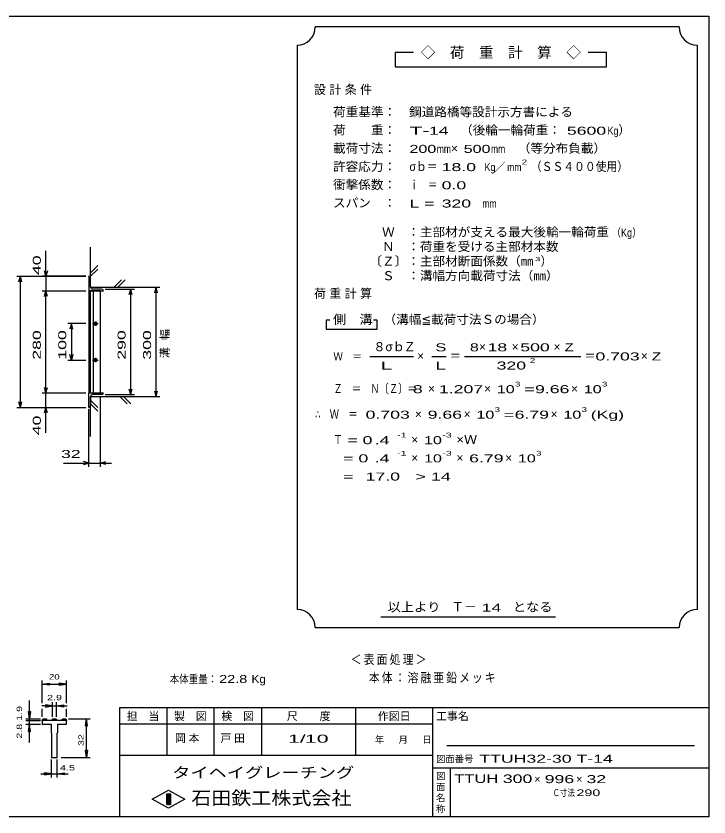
# Model space of a CAD drawing. Units: millimetres, scale not verified, with parts at other scales. Extents: x -1820 to 1731, y -1282 to 1054.
# Drawn here: x -173 to 1731, y -1146 to 1054 of the extents above; entities that cross this region are included whole.
import ezdxf
from ezdxf.enums import TextEntityAlignment as Align

# ---------------------------------------------------------------- set-up
doc = ezdxf.new("R2010")
doc.units = ezdxf.units.MM
doc.header["$LTSCALE"] = 10
for name, color, linetype, lineweight in [('0_2', 150, 'Continuous', 25), ('16', 3, 'Continuous', 25), ('22', 2, 'Continuous', 25), ('32', 4, 'Continuous', 25)]:
    doc.layers.add(name, color=color, linetype=linetype, lineweight=lineweight)
doc.styles.add('ベクトル', font='')
doc.styles.get('ベクトル').set_extended_font_data('ベクトル')

msp = doc.modelspace()

# ---------------------------------------------------------------- linework, layer by layer
at = {"layer": '0_2'}
for p, q in [((-1729, 1053.5), (1731, 1053.5)), ((1731, 1053.5), (1731, -1146.5)), ((1731, -846.5), (111, -846.5)), ((111, -846.5), (111, -1146.5)), ((241, -846.5), (241, -976.5)), ((371, -976.5), (371, -846.5)), ((501, -846.5), (501, -976.5)), ((761, -976.5), (761, -846.5)), ((971, -846.5), (971, -1146.5)), ((971, -891.5), (111, -891.5)), ((1691, -951.5), (1011, -951.5)), ((111, -976.5), (971, -976.5)), ((971, -1011.5), (1731, -1011.5)), ((1021, -1146.5), (1021, -1011.5)), ((201, -1097.5), (246, -1072.5)), ((246, -1072.5), (291, -1097.5)), ((246, -1122.5), (201, -1097.5)), ((241, -1082.5), (251, -1082.5)), ((241, -1112.5), (241, -1082.5)), ((241, -1082.5), (243, -1082.5)), ((243, -1082.5), (243, -1112.5)), ((245, -1112.5), (245, -1082.5)), ((245, -1082.5), (247, -1082.5)), ((291, -1097.5), (246, -1122.5)), ((247, -1082.5), (247, -1112.5)), ((249, -1112.5), (249, -1082.5)), ((249, -1082.5), (251, -1082.5)), ((251, -1082.5), (251, -1112.5)), ((251, -1082.5), (251, -1112.5)), ((251, -1112.5), (241, -1112.5)), ((243, -1112.5), (245, -1112.5)), ((247, -1112.5), (249, -1112.5)), ((1731, -1146.5), (-1729, -1146.5))]:
    msp.add_line(p, q, dxfattribs=at)
at = {"layer": '16'}
for p, q in [((27, 338.5), (27, 298.5)), ((32, 308.5), (32, 333.5)), ((27, 298.5), (67, 298.5)), ((27, 298.5), (27, 18.5)), ((59, 298.5), (27, 298.5)), ((28.5, 298.5), (28.5, 18.5)), ((31.5, 18.5), (31.5, 298.5)), ((62, 303.5), (37, 303.5)), ((39, 298.5), (39, 18.5)), ((59, 18.5), (59, 298.5)), ((37, 208.5), (53, 208.5)), ((47, 211.5), (43, 211.5)), ((43, 205.5), (47, 205.5)), ((45, 214.5), (45, 202.5)), ((47, 111.5), (43, 111.5)), ((45, 114.5), (45, 102.5)), ((37, 108.5), (53, 108.5)), ((43, 105.5), (47, 105.5)), ((27, 18.5), (67, 18.5)), ((27, -21.5), (27, 18.5)), ((27, 18.5), (59, 18.5)), ((32, 8.5), (32, -16.5)), ((62, 13.5), (37, 13.5))]:
    msp.add_line(p, q, dxfattribs=at)
for centre, radius, start, end in [((27, 333.5), 5, 0, 90), ((37, 308.5), 5, 180, 270), ((62, 298.5), 5, 0, 90), ((43, 208.5), 3, 90, 270), ((45, 208.5), 4, 46.6, 133.4), ((45, 208.5), 4, 226.6, 313.4), ((47, 208.5), 3, 270, 90), ((43, 108.5), 3, 90, 270), ((45, 108.5), 4, 46.6, 133.4), ((47, 108.5), 3, 270, 90), ((45, 108.5), 4, 226.6, 313.4), ((37, 8.5), 5, 90, 180), ((62, 18.5), 5, 270, 0), ((27, -16.5), 5, 270, 0)]:
    msp.add_arc(centre, radius, start, end, dxfattribs=at)
at = {"layer": '22', "color": 4}
for p, q in [((1649, 1023.5), (649, 1023.5)), ((599, 973.5), (599, -576.5)), ((1699, -576.5), (1699, 973.5)), ((919, 953.5), (869, 953.5)), ((869, 953.5), (869, 913.5)), ((1449, 953.5), (1399, 953.5)), ((1449, 913.5), (1449, 953.5)), ((869, 913.5), (1449, 913.5)), ((32, 308.5), (32, 418.5)), ((-91, 338.5), (-91, 408.5)), ((-91, 338.5), (-95, 353.5)), ((-87, 353.5), (-91, 338.5)), ((32, 348.5), (52, 368.5)), ((32, 338.5), (52, 358.5)), ((-171, 338.5), (19, 338.5)), ((-165, 323.5), (-161, 338.5)), ((-157, 323.5), (-161, 338.5)), ((-161, -21.5), (-161, 338.5)), ((19, 338.5), (-101, 338.5)), ((-91, 338.5), (-91, 298.5)), ((32, 308.5), (222, 308.5)), ((97, 308.5), (117, 328.5)), ((107, 308.5), (127, 328.5)), ((208, 293.5), (212, 308.5)), ((216, 293.5), (212, 308.5)), ((212, 8.5), (212, 308.5)), ((-101, 298.5), (19, 298.5)), ((-95, 283.5), (-91, 298.5)), ((-87, 283.5), (-91, 298.5)), ((-91, 18.5), (-91, 298.5)), ((72, 303.5), (152, 303.5)), ((138, 288.5), (142, 303.5)), ((146, 288.5), (142, 303.5)), ((142, 13.5), (142, 303.5)), ((19, 208.5), (-31, 208.5)), ((-21, 208.5), (-25, 193.5)), ((-17, 193.5), (-21, 208.5)), ((-21, 208.5), (-21, 108.5)), ((689, 218.5), (679, 218.5)), ((679, 218.5), (679, 193.5)), ((819, 218.5), (809, 218.5)), ((819, 193.5), (819, 218.5)), ((679, 193.5), (819, 193.5)), ((-21, 108.5), (-25, 123.5)), ((-17, 123.5), (-21, 108.5)), ((799, 118.5), (919, 118.5)), ((969, 118.5), (1009, 118.5)), ((1059, 118.5), (1379, 118.5)), ((-31, 108.5), (19, 108.5)), ((-91, 18.5), (-95, 33.5)), ((-91, 18.5), (-87, 33.5)), ((142, 13.5), (138, 28.5)), ((142, 13.5), (146, 28.5)), ((212, 8.5), (208, 23.5)), ((212, 8.5), (216, 23.5)), ((-101, 18.5), (19, 18.5)), ((-91, -21.5), (-91, 18.5)), ((32, 8.5), (222, 8.5)), ((32, -101.5), (32, 8.5)), ((59, -184.5), (59, 5.5)), ((72, 13.5), (152, 13.5)), ((132, -11.5), (112, 8.5)), ((142, -11.5), (122, 8.5)), ((-171, -21.5), (19, -21.5)), ((-161, -21.5), (-165, -6.5)), ((-161, -21.5), (-157, -6.5)), ((-101, -21.5), (19, -21.5)), ((-95, -36.5), (-91, -21.5)), ((-87, -36.5), (-91, -21.5)), ((-91, -91.5), (-91, -21.5)), ((52, -21.5), (32, -1.5)), ((52, -31.5), (32, -11.5)), ((27, -184.5), (27, -26.5)), ((-43, -174.5), (27, -174.5)), ((27, -174.5), (12, -170.5)), ((12, -178.5), (27, -174.5)), ((27, -174.5), (59, -174.5)), ((59, -174.5), (74, -170.5)), ((74, -178.5), (59, -174.5)), ((59, -174.5), (89, -174.5)), ((829, -596.5), (1309, -596.5)), ((649, -626.5), (1649, -626.5))]:
    msp.add_line(p, q, dxfattribs=at)
for centre, start, end in [((599, 1023.5), 270, 0), ((1699, 1023.5), 180, 270), ((599, -626.5), 0, 90), ((1699, -626.5), 90, 180)]:
    msp.add_arc(centre, 50, start, end, dxfattribs=at)
at = {"layer": '32'}
for p, q in [((-101, -833.5), (-101, -771.5)), ((-101, -781.5), (-81, -778.5)), ((-81, -784.5), (-101, -781.5)), ((-101, -781.5), (-34.33, -781.5)), ((-81, -784.5), (-81, -778.5)), ((-34.33, -781.5), (-54.33, -778.5)), ((-54.33, -784.5), (-54.33, -778.5)), ((-54.33, -784.5), (-34.33, -781.5)), ((-34.33, -833.5), (-34.33, -771.5)), ((-136, -876.5), (-136, -826.5)), ((-72.5, -871.5), (-72.5, -831.5)), ((-62.83, -831.5), (-62.83, -871.5)), ((-136, -876.5), (-139, -856.5)), ((-139, -856.5), (-133, -856.5)), ((-133, -856.5), (-136, -876.5)), ((-72.5, -841.5), (-102.5, -841.5)), ((-101, -871.5), (-101, -849.5)), ((-72.5, -841.5), (-92.5, -838.5)), ((-92.5, -838.5), (-92.5, -844.5)), ((-92.5, -844.5), (-72.5, -841.5)), ((-72.5, -841.5), (-62.83, -841.5)), ((-62.83, -841.5), (-42.83, -838.5)), ((-42.83, -844.5), (-62.83, -841.5)), ((-62.83, -841.5), (-32.83, -841.5)), ((-42.83, -838.5), (-42.83, -844.5)), ((-34.33, -871.5), (-34.33, -849.5)), ((-146, -876.5), (-106, -876.5)), ((-136, -891.5), (-136, -876.5)), ((-101, -881.5), (-99.33, -876.5)), ((-99.33, -876.5), (-89.67, -876.5)), ((-89.67, -876.5), (-88, -881.5)), ((-74.17, -881.5), (-72.5, -876.5)), ((-72.5, -876.5), (-62.83, -876.5)), ((-62.83, -876.5), (-61.17, -881.5)), ((-47.33, -881.5), (-45.67, -876.5)), ((-45.67, -876.5), (-36, -876.5)), ((-36, -876.5), (-34.33, -881.5)), ((-29.33, -876.5), (30.67, -876.5)), ((17.67, -896.5), (20.67, -876.5)), ((23.67, -896.5), (20.67, -876.5)), ((20.67, -983.17), (20.67, -876.5)), ((-146, -881.5), (-106, -881.5)), ((-146, -891.5), (-106, -891.5)), ((-139, -911.5), (-136, -891.5)), ((-133, -911.5), (-136, -891.5)), ((-136, -941.5), (-136, -891.5)), ((-101, -881.5), (-101, -891.5)), ((-34.33, -881.5), (-101, -881.5)), ((-101, -891.5), (-76.83, -891.5)), ((-76.83, -891.5), (-76.83, -914.83)), ((-58.5, -914.83), (-58.5, -891.5)), ((-58.5, -891.5), (-34.33, -891.5)), ((-34.33, -891.5), (-34.33, -881.5)), ((17.67, -896.5), (23.67, -896.5)), ((-139, -911.5), (-133, -911.5)), ((-76.83, -914.83), (-75.17, -916.5)), ((-75.17, -916.5), (-75.17, -983.17)), ((-60.17, -916.5), (-58.5, -914.83)), ((-60.17, -983.17), (-60.17, -916.5)), ((20.67, -983.17), (17.67, -963.17)), ((17.67, -963.17), (23.67, -963.17)), ((23.67, -963.17), (20.67, -983.17)), ((-75.17, -983.17), (-60.17, -983.17)), ((-75.17, -1038.17), (-75.17, -988.17)), ((-60.17, -1038.17), (-60.17, -988.17)), ((-49.33, -983.17), (30.67, -983.17)), ((-105.17, -1028.17), (-75.17, -1028.17)), ((-75.17, -1028.17), (-95.17, -1025.17)), ((-95.17, -1031.17), (-95.17, -1025.17)), ((-95.17, -1031.17), (-75.17, -1028.17)), ((-75.17, -1028.17), (-60.17, -1028.17)), ((-60.17, -1028.17), (-40.17, -1025.17)), ((-40.17, -1031.17), (-60.17, -1028.17)), ((-60.17, -1028.17), (-30.17, -1028.17)), ((-40.17, -1031.17), (-40.17, -1025.17))]:
    msp.add_line(p, q, dxfattribs=at)
msp.add_circle((-136, -881.5), 1, dxfattribs=at)

# ---------------------------------------------------------------- texts
at = {"layer": '0_2', "style": 'ベクトル'}
for s, height, p in [('担\u3000当', 21.99, (131, -869.5)), ('製\u3000図', 21.99, (261, -869.5)), ('検\u3000図', 21.99, (391, -869.5)), ('尺\u3000\u3000度', 21.99, (571, -869.5)), ('作図日', 21.99, (821, -869.5)), ('工事名', 21.99, (981, -869.5)), ('年', 18.33, (813, -934)), ('月', 18.33, (878, -934)), ('日', 18.33, (943, -934)), ('図面番号', 18.33, (981, -987)), ('図', 18.33, (981, -1034)), ('面', 18.33, (981, -1064)), ('名', 18.33, (981, -1094)), ('称', 18.33, (981, -1124))]:
    msp.add_text(s, height=height, dxfattribs=at).set_placement(p, align=Align.MIDDLE_LEFT)
at = {"layer": '0_2', "color": 222, "style": 'ベクトル'}
for s, height, width, p in [('タイヘイグレーチング', 29.33, 1.25, (256, -1024.5)), ('石田鉄工株式会社', 36.66, 1.1, (308.5, -1094.5))]:
    msp.add_text(s, height=height, dxfattribs=dict(at, width=width)).set_placement(p, align=Align.MIDDLE_LEFT)
at = {"layer": '22', "style": 'ベクトル'}
for s, height, p in [('◇\u3000荷\u3000重\u3000計\u3000算\u3000◇', 29.33, (939, 953.5)), ('）', 24.19, (1482, 740)), ('×', 24.19, (1022, 690)), ('／', 21.99, (1141.5, 638.5)), ('）', 24.19, (1268, 380)), ('８', 24.19, (809, 145)), ('σｂ', 24.19, (842, 145)), ('Ｚ', 24.19, (892, 145)), ('×', 24.19, (1099, 145)), ('×', 24.19, (1189, 145)), ('×', 24.19, (1304, 145)), ('×', 24.19, (929, 120)), ('×', 24.19, (1544, 120)), ('×', 24.19, (959, 30)), ('×', 24.19, (1113, 30)), ('×', 24.19, (1352, 30)), ('×', 24.19, (923, -40)), ('×', 24.19, (1057, -40)), ('×', 24.19, (1296, -40)), ('×', 24.19, (913, -110)), ('×', 24.19, (913, -160)), ('×', 24.19, (1037, -160)), ('×', 24.19, (1171, -160)), ('Ｔ－', 25.66, (1023, -569)), ('×', 21.99, (1251, -1042.5)), ('×', 21.99, (1366, -1042.5))]:
    msp.add_text(s, height=height, dxfattribs=at).set_placement(p, align=Align.MIDDLE_LEFT)
for s, height, width, p in [('荷重基準：\u3000', 24.19, 1.05, (698, 790)), ('鋼道路橋等設計示方書による', 24.19, 1.05, (907, 790)), ('荷\u3000\u3000重：\u3000', 24.19, 1.05, (698, 740)), ('T-', 21.99, 2, (908, 738.5)), (' 14 ', 21.99, 1.65, (948, 738.5)), ('（後輪一輪荷重：', 24.19, 1.05, (1047, 740)), (' 5600', 21.99, 1.65, (1327, 738.5)), ('Kg', 21.99, 0.85, (1452, 738.5)), ('載荷寸法：\u3000', 24.19, 1.05, (698, 690)), ('\u3000（等分布負載）', 24.19, 1.05, (1171, 690)), ('200', 21.99, 1.5, (908, 688.5)), ('mm', 21.99, 0.8, (983, 688.5)), ('500', 21.99, 1.5, (1057, 688.5)), ('mm', 21.99, 0.8, (1132, 688.5)), ('許容応力：\u3000', 24.19, 1.05, (698, 640)), ('σｂ＝', 24.19, 0.9, (908, 640)), (' 18.0', 21.99, 1.65, (983, 638.5)), ('Kg', 21.99, 0.85, (1114, 638.5)), ('mm', 21.99, 0.8, (1176.5, 638.5)), ('2', 13.2, 1.5, (1216.5, 652.5)), ('（ＳＳ４００使用）', 24.19, 0.9, (1241.5, 640)), ('衝撃係数：\u3000', 24.19, 1.05, (698, 590)), ('ｉ\u3000＝', 24.19, 0.75, (908, 590)), (' 0.0', 21.99, 1.65, (983, 588.5)), ('スパン\u3000：\u3000', 24.19, 1.05, (698, 540)), ('L =', 21.99, 1.65, (908, 538.5)), (' 320 ', 21.99, 1.65, (983, 538.5)), ('mm', 21.99, 0.8, (1108, 538.5)), ('\u3000Ｗ\u3000：主部材が支える最大後輪一輪荷重', 24.19, 1.05, (798, 460)), ('（Kg）', 21.99, 0.85, (1463, 458.5)), ('\u3000Ｎ\u3000：荷重を受ける主部材本数', 24.19, 1.05, (798, 420)), ('〔Ｚ〕：主部材断面係数（㎜', 24.19, 1.05, (798, 380)), ('3', 11, 1.8, (1253, 386)), ('\u3000Ｓ\u3000：溝幅方向載荷寸法（㎜）', 24.19, 1.05, (798, 340)), ('側\u3000溝', 24.19, 1.1, (698, 220)), ('\u3000（溝幅≦載荷寸法Ｓの場合）', 24.19, 1.05, (802, 220)), ('S', 21.99, 1.55, (979, 143.5)), ('8', 21.99, 1.5, (1074, 143.5)), (' 18 ', 21.99, 1.65, (1109, 143.5)), (' 500 ', 21.99, 1.65, (1199, 143.5)), ('Z', 21.99, 1.4, (1334, 143.5)), ('Ｗ\u3000＝', 21.99, 0.85, (699, 118.5)), ('＝', 24.19, 0.9, (1019, 120)), ('2', 13.2, 1.5, (1239, 107.5)), ('＝', 24.19, 0.9, (1389, 120)), ('0.703', 21.99, 1.65, (1419, 118.5)), ('Z', 21.99, 1.4, (1574, 118.5)), ('L', 21.99, 1.8, (979, 93.5)), (' 320 ', 21.99, 1.65, (1134, 93.5)), ('Ｚ\u3000＝\u3000Ｎ〔Ｚ〕＝', 24.19, 0.75, (699, 30)), ('3', 13.2, 1.5, (1198, 42.5)), ('3', 13.2, 1.5, (1437, 42.5)), (' 8 ', 21.99, 1.65, (904, 28.5)), ('1.207', 21.99, 1.65, (989, 28.5)), ('10', 21.99, 1.5, (1148, 28.5)), ('=', 21.99, 1.7, (1223, 28.5)), ('9.66', 21.99, 1.65, (1253, 28.5)), ('10', 21.99, 1.5, (1387, 28.5)), ('3', 13.2, 1.5, (1142, -27.5)), ('3', 13.2, 1.5, (1381, -27.5)), ('∴\u3000Ｗ\u3000＝', 24.19, 0.75, (649, -40)), (' 0.703', 21.99, 1.65, (774, -41.5)), ('9.66', 21.99, 1.65, (958, -41.5)), ('10', 21.99, 1.5, (1092, -41.5)), ('=', 21.99, 1.7, (1167, -41.5)), ('6.79', 21.99, 1.65, (1197, -41.5)), ('10', 21.99, 1.5, (1331, -41.5)), ('(Kg)', 21.99, 1.65, (1406, -41.5)), ('Ｔ', 24.19, 0.75, (699, -110)), (' = 0', 21.99, 1.65, (724, -111.5)), (' .4 ', 21.99, 1.65, (799, -111.5)), ('-1', 13.2, 1.65, (874, -97.5)), ('10', 21.99, 1.5, (948, -111.5)), ('-3', 13.2, 1.65, (998, -97.5)), ('×Ｗ', 24.19, 1.1, (1037, -110)), (' 32 ', 21.99, 1.65, (-63, -149.5)), ('  = 0', 21.99, 1.65, (699, -161.5)), (' .4 ', 21.99, 1.65, (799, -161.5)), ('-1', 13.2, 1.65, (874, -147.5)), ('10', 21.99, 1.5, (948, -161.5)), ('-3', 13.2, 1.65, (998, -147.5)), ('6.79', 21.99, 1.65, (1072, -161.5)), ('10', 21.99, 1.5, (1206, -161.5)), ('3', 13.2, 1.5, (1256, -147.5)), ('  =', 21.99, 1.65, (699, -211.5)), (' 17.0', 21.99, 1.65, (774, -211.5)), ('>', 21.99, 1.7, (924, -211.5)), (' 14 ', 21.99, 1.65, (954, -211.5)), ('以上より\u3000', 24.19, 1.1, (848, -570)), (' 14 ', 21.99, 1.65, (1093, -571.5)), ('となる', 24.19, 1.1, (1192, -570)), ('本体重量：', 21.99, 0.85, (249, -767.5)), (' 22.8', 21.99, 1.35, (374, -767.5)), ('Kg', 21.99, 1.1, (474, -767.5)), ('1/', 21.99, 2, (574, -931.5)), (' 10 ', 21.99, 2, (604, -931.5)), ('TTUH32-30 T-14            ', 21.99, 1.65, (1100, -986.5)), ('TTUH', 23.46, 1.45, (1031, -1041.5)), (' 300 ', 23.46, 1.55, (1151, -1041.5)), (' 996 ', 21.99, 1.65, (1266, -1042.5)), (' 32 ', 21.99, 1.65, (1381, -1042.5)), ('Ｃ寸法：', 18.33, 0.8, (1301, -1080)), (' 290 ', 18.33, 1.6, (1356, -1080))]:
    msp.add_text(s, height=height, dxfattribs=dict(at, width=width)).set_placement(p, align=Align.MIDDLE_LEFT)
at = {"layer": '22', "style": 'ベクトル', "width": 1.65}
for s, p in [(' 40 ', (-116, 328.5)), (' 280 ', (-116, 96)), (' 100 ', (-46, 96)), (' 290 ', (117, 96)), (' 300 ', (187, 96)), (' 40 ', (-116, -111.5))]:
    msp.add_text(s, height=21.99, rotation=90, dxfattribs=at).set_placement(p, align=Align.MIDDLE_LEFT)
at = {"layer": '22', "attachment_point": 4, "style": 'ベクトル'}
for s, insert, char_height in [('\\T1.28;設計条件', (645.5, 850), 24.19), ('\\T1.28;荷重計算', (645.5, 290), 24.19), ('\\T1.5;\\W2;\\~L\\~', (804, 93.5), 21.99), ('\\T1.2;\\W0.85;＜表面処理＞', (746.5, -715), 25.66), ('\\T1.19;\\W0.85;本体：溶融亜鉛メッキ', (796.5, -765), 25.66), ('\\T1.25;岡本\u3000', (263.5, -931.5), 21.99), ('\\T1.25;戸田\u3000', (388.5, -931.5), 21.99)]:
    msp.add_mtext(s, dxfattribs=dict(at, insert=insert, char_height=char_height))
at = {"layer": '22', "insert": (237, 113.5), "char_height": 21.99, "attachment_point": 4, "rotation": 90, "style": 'ベクトル'}
msp.add_mtext('\\T1.67;溝幅', dxfattribs=at)
at = {"layer": '32', "color": 2, "style": 'ベクトル'}
for s, width, p in [('20', 1.35, (-82.67, -761.5)), ('2.9', 1.5, (-87.67, -818.5)), (' 4.5 ', 1.5, (-60.17, -1011.17))]:
    msp.add_text(s, height=14.66, dxfattribs=dict(at, width=width)).set_placement(p, align=Align.MIDDLE_LEFT)
at = {"layer": '32', "color": 2, "style": 'ベクトル', "width": 1.5}
for s, p in [('2.8 1.9', (-164, -931.5)), (' 32 ', (5.67, -959.83))]:
    msp.add_text(s, height=14.66, rotation=90, dxfattribs=at).set_placement(p, align=Align.MIDDLE_LEFT)

doc.saveas('drawing.dxf')
